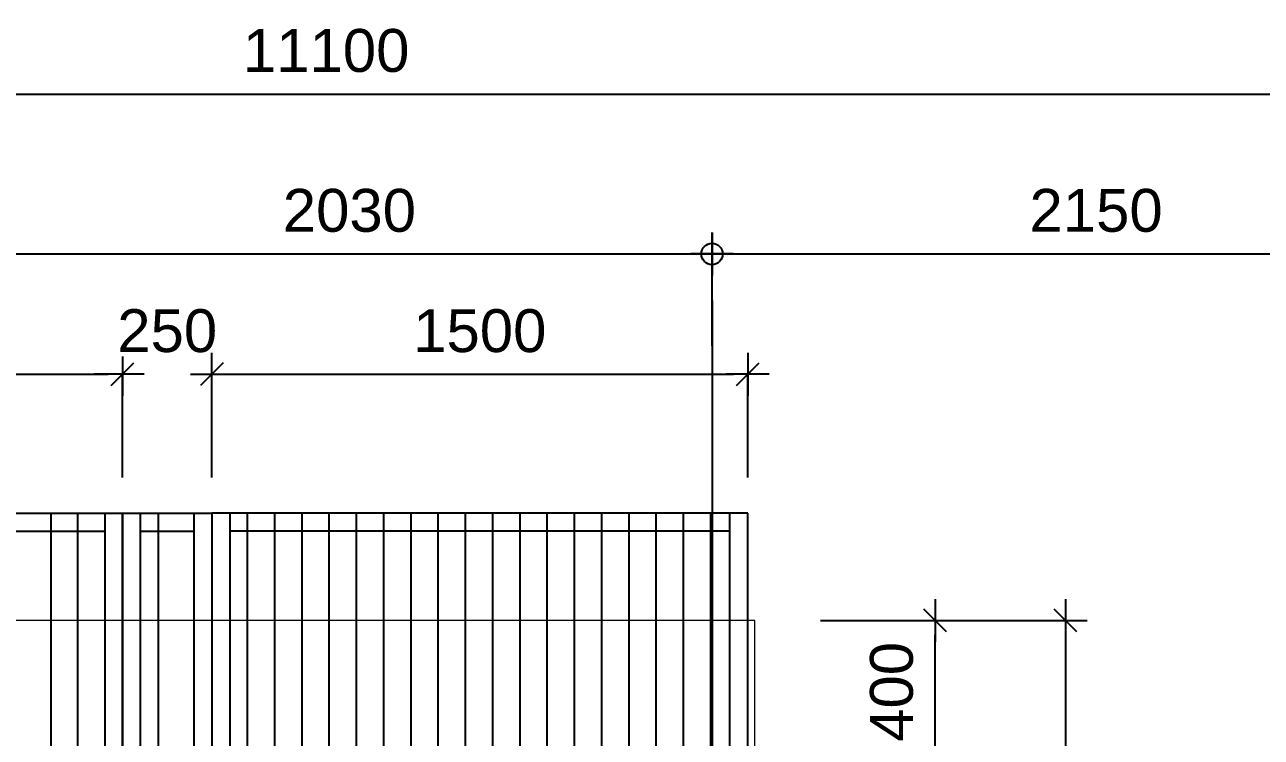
# Model space of a CAD drawing. Header units: millimetres. Extents: x 663313 to 1226001, y 1431724 to 1620898.
# Drawn here: x 1040608 to 1044069, y 1522328 to 1524323 of the extents above; entities that cross this region are included whole.
import ezdxf

# ---------------------------------------------------------------- set-up
doc = ezdxf.new("R2010")
doc.units = ezdxf.units.MM
doc.linetypes.add('Grid Line', pattern=[22.225, 12.7, -3.175, 3.175, -3.175])
doc.linetypes.add('HIDDEN', pattern=[0.375, 0.25, -0.125])
doc.layers.add('000 - 0_HIDE_OBJ_FRAMING_DEF_SUB', color=7, linetype='Continuous', plot=False)
doc.layers.add('A-FLOR-E', color=7, linetype='Continuous', lineweight=9)
doc.layers.add('A-GENM', color=7, linetype='Continuous', lineweight=9)
doc.styles.add('Arial', font='arial.ttf')
doc.dimstyles.new('Dim - 40 - Cen', dxfattribs={"dimscale": 0.04, "dimtxt": 3, "dimasz": 1, "dimexe": 0, "dimexo": 2.5, "dimgap": 1.5, "dimtad": 1, "dimdec": 0, "dimlfac": 1000, "dimzin": 1, "dimdsep": 46, "dimtxsty": 'Arial', "dimblk": 'CEN1', "dimcen": 0.09, "dimclrd": 7, "dimclre": 7, "dimclrt": 7, "dimadec": 0, "dimazin": 0, "dimtfac": 1, "dimtdec": 0, "dimtix": 1, "dimtofl": 0, "dimtmove": 2, "dimatfit": 3, "dimfxl": 1, "dimtfill": 1, "dimtfillclr": 256, "dimtolj": 1, "dimtzin": 0, "dimarcsym": 0})
doc.dimstyles.new('Dim - 40 - End', dxfattribs={"dimscale": 0.04, "dimtxt": 3, "dimasz": 1, "dimexe": 0, "dimexo": 2.5, "dimgap": 1.5, "dimtad": 1, "dimdec": 0, "dimlfac": 1000, "dimzin": 1, "dimdsep": 46, "dimtxsty": 'Arial', "dimblk": 'END', "dimcen": 0.09, "dimclrd": 7, "dimclre": 7, "dimclrt": 7, "dimadec": 0, "dimazin": 0, "dimtfac": 1, "dimtdec": 0, "dimtix": 1, "dimtofl": 0, "dimtmove": 2, "dimatfit": 3, "dimfxl": 1, "dimtfill": 1, "dimtfillclr": 256, "dimtolj": 1, "dimtzin": 0, "dimarcsym": 0})

# ---------------------------------------------------------------- blocks, each defined once
blk = doc.blocks.new('GM_Louver Grill Vertical Z1 - Z Profile-20899003-ENT 4 ELE-2 sheet')
at = {"layer": '000 - 0_HIDE_OBJ_FRAMING_DEF_SUB', "color": 7}
blk.add_line((-150989.205017, 106810), (-150989.205017, 115350), dxfattribs=at)
blk = doc.blocks.new('5')
at = {"layer": '000 - 0_HIDE_OBJ_FRAMING_DEF_SUB', "color": 7}
for p, q in [((1845400.1, 115350), (1845400.1, 106810)), ((1845500.1, 106810), (1845500.1, 115350)), ((1845649.8, 115350), (1845649.8, 106810)), ((1845749.8, 115350), (1845749.8, 106810)), ((1847149.8, 106810), (1847149.8, 115350)), ((1844000.1, 115300), (1845400.1, 115300)), ((1845500.1, 115300), (1845649.8, 115300)), ((1847149.8, 115300), (1845749.8, 115300))]:
    blk.add_line(p, q, dxfattribs=at)
for points in [[(1843950.1, 115350), (1845450.1, 115350), (1845450.1, 106810), (1843950.1, 106810)], [(1845450.1, 115350), (1845699.8, 115350), (1845699.8, 106810), (1845450.1, 106810)], [(1847199.8, 115350), (1845699.8, 115350), (1845699.8, 106810), (1847199.8, 106810)]]:
    blk.add_lwpolyline(points, close=True, dxfattribs=at)
at = {"layer": 'A-GENM', "color": 7}
for p in [(1996239.3, 0), (1996314.3, 0), (1996539.3, 0), (1996789, 0), (1996865.3, 0), (1996941.6, 0), (1997017.8, 0), (1997094.1, 0), (1997170.3, 0), (1997246.6, 0), (1997322.9, 0), (1997399.1, 0), (1997475.4, 0), (1997551.7, 0), (1997627.9, 0), (1997704.2, 0), (1997780.4, 0), (1997856.7, 0), (1997933, 0), (1998009.2, 0), (1998085.5, 0)]:
    blk.add_blockref('GM_Louver Grill Vertical Z1 - Z Profile-20899003-ENT 4 ELE-2 sheet', p, dxfattribs=at)
blk = doc.blocks.new('CEN1')
at = {"color": 7}
for p, q in [((0, 1.5), (0, -1.5)), ((1.5, 0), (-1.5, 0))]:
    blk.add_line(p, q, dxfattribs=at)
blk.add_circle((0, 0), 0.75, dxfattribs=at)
blk = doc.blocks.new('*D5082')
at = {"layer": '000 - 0_HIDE_OBJ_FRAMING_DEF_SUB', "color": 7, "lineweight": -2, "transparency": 16777216}
for p, q in [((3.9543, 9.9124), (3.9543, 10.174)), ((3.9943, 10.174), (15.0143, 10.174)), ((15.0543, 9.9124), (15.0543, 10.174))]:
    blk.add_line(p, q, dxfattribs=at)
at = {"layer": 'Defpoints', "color": 7, "transparency": 16777216}
for p in [(15.0543, 10.174), (3.9543, 9.8124), (15.0543, 9.8124)]:
    blk.add_point(p, dxfattribs=at)
at = {"layer": '000 - 0_HIDE_OBJ_FRAMING_DEF_SUB', "color": 7, "lineweight": -2, "transparency": 16777216, "xscale": 0.04, "yscale": 0.04, "zscale": 0.04, "rotation": 180}
blk.add_blockref('CEN1', (3.9543, 10.174), dxfattribs=at)
at = {"layer": '000 - 0_HIDE_OBJ_FRAMING_DEF_SUB', "color": 7, "lineweight": -2, "transparency": 16777216, "xscale": 0.04, "yscale": 0.04, "zscale": 0.04}
blk.add_blockref('CEN1', (15.0543, 10.174), dxfattribs=at)
at = {"layer": '000 - 0_HIDE_OBJ_FRAMING_DEF_SUB', "color": 7, "transparency": 16777216, "insert": (9.5043, 10.2952), "char_height": 0.12, "attachment_point": 5, "style": 'Arial', "bg_fill": 3, "box_fill_scale": 1.1, "bg_fill_color": 256, "bg_fill_true_color": 13158600, "bg_fill_transparency": 0}
blk.add_mtext('\\A1;11100', dxfattribs=at)
blk = doc.blocks.new('*D5087')
at = {"layer": '000 - 0_HIDE_OBJ_FRAMING_DEF_SUB', "color": 7, "lineweight": -2, "transparency": 16777216}
for p, q in [((8.5543, 9.5598), (8.5543, 9.7262)), ((8.5943, 9.7262), (10.5443, 9.7262)), ((10.5843, 9.469), (10.5843, 9.7262))]:
    blk.add_line(p, q, dxfattribs=at)
at = {"layer": 'Defpoints', "color": 7, "transparency": 16777216}
for p in [(10.5843, 9.7262), (8.5543, 9.4598), (10.5843, 9.369)]:
    blk.add_point(p, dxfattribs=at)
at = {"layer": '000 - 0_HIDE_OBJ_FRAMING_DEF_SUB', "color": 7, "lineweight": -2, "transparency": 16777216, "xscale": 0.04, "yscale": 0.04, "zscale": 0.04, "rotation": 180}
blk.add_blockref('CEN1', (8.5543, 9.7262), dxfattribs=at)
at = {"layer": '000 - 0_HIDE_OBJ_FRAMING_DEF_SUB', "color": 7, "lineweight": -2, "transparency": 16777216, "xscale": 0.04, "yscale": 0.04, "zscale": 0.04}
blk.add_blockref('CEN1', (10.5843, 9.7262), dxfattribs=at)
at = {"layer": '000 - 0_HIDE_OBJ_FRAMING_DEF_SUB', "color": 7, "transparency": 16777216, "insert": (9.5693, 9.8475), "char_height": 0.12, "attachment_point": 5, "style": 'Arial', "bg_fill": 3, "box_fill_scale": 1.1, "bg_fill_color": 256, "bg_fill_true_color": 13158600, "bg_fill_transparency": 0}
blk.add_mtext('\\A1;2030', dxfattribs=at)
blk = doc.blocks.new('*D3631')
at = {"layer": '000 - 0_HIDE_OBJ_FRAMING_DEF_SUB', "color": 7, "lineweight": -2, "transparency": 16777216}
for p, q in [((10.5843, 9.4701), (10.5843, 9.7262)), ((10.6243, 9.7262), (12.6943, 9.7262)), ((12.7343, 9.4099), (12.7343, 9.7262))]:
    blk.add_line(p, q, dxfattribs=at)
at = {"layer": 'Defpoints', "color": 7, "transparency": 16777216}
for p in [(12.7343, 9.7262), (10.5843, 9.3701), (12.7343, 9.3099)]:
    blk.add_point(p, dxfattribs=at)
at = {"layer": '000 - 0_HIDE_OBJ_FRAMING_DEF_SUB', "color": 7, "lineweight": -2, "transparency": 16777216, "xscale": 0.04, "yscale": 0.04, "zscale": 0.04, "rotation": 180}
blk.add_blockref('CEN1', (10.5843, 9.7262), dxfattribs=at)
at = {"layer": '000 - 0_HIDE_OBJ_FRAMING_DEF_SUB', "color": 7, "lineweight": -2, "transparency": 16777216, "xscale": 0.04, "yscale": 0.04, "zscale": 0.04}
blk.add_blockref('CEN1', (12.7343, 9.7262), dxfattribs=at)
at = {"layer": '000 - 0_HIDE_OBJ_FRAMING_DEF_SUB', "color": 7, "transparency": 16777216, "insert": (11.6593, 9.8475), "char_height": 0.12, "attachment_point": 5, "style": 'Arial', "bg_fill": 3, "box_fill_scale": 1.1, "bg_fill_color": 256, "bg_fill_true_color": 13158600, "bg_fill_transparency": 0}
blk.add_mtext('\\A1;2150', dxfattribs=at)
blk = doc.blocks.new('END')
at = {"color": 7}
for p, q in [((0, 1.5), (0, -1.5)), ((1.5, 0), (-1.5, 0)), ((-0.795, -0.795), (0.795, 0.795))]:
    blk.add_line(p, q, dxfattribs=at)
blk = doc.blocks.new('*D5105')
at = {"layer": '000 - 0_HIDE_OBJ_FRAMING_DEF_SUB', "color": 7, "lineweight": -2, "transparency": 16777216}
for p, q in [((10.8878, 8.7), (11.2086, 8.7)), ((11.2086, 8.34), (11.2086, 8.66)), ((10.8928, 8.3), (11.2086, 8.3))]:
    blk.add_line(p, q, dxfattribs=at)
at = {"layer": 'Defpoints', "color": 7, "transparency": 16777216}
for p in [(10.7878, 8.7), (11.2086, 8.7), (10.7928, 8.3)]:
    blk.add_point(p, dxfattribs=at)
at = {"layer": '000 - 0_HIDE_OBJ_FRAMING_DEF_SUB', "color": 7, "lineweight": -2, "transparency": 16777216, "xscale": 0.04, "yscale": 0.04, "zscale": 0.04}
for p, rotation in [((11.2086, 8.7), 90), ((11.2086, 8.3), 270)]:
    blk.add_blockref('END', p, dxfattribs=dict(at, rotation=rotation))
at = {"layer": '000 - 0_HIDE_OBJ_FRAMING_DEF_SUB', "color": 7, "transparency": 16777216, "insert": (11.0873, 8.5), "char_height": 0.12, "attachment_point": 5, "rotation": 90, "style": 'Arial', "bg_fill": 3, "box_fill_scale": 1.1, "bg_fill_color": 256, "bg_fill_true_color": 13158600, "bg_fill_transparency": 0}
blk.add_mtext('\\A1;400', dxfattribs=at)
blk = doc.blocks.new('*D5106')
at = {"layer": '000 - 0_HIDE_OBJ_FRAMING_DEF_SUB', "color": 7, "lineweight": -2, "transparency": 16777216}
for p, q in [((11.1272, 8.7), (11.5739, 8.7)), ((11.5739, 8.66), (11.5739, 0.04)), ((11.1272, 0), (11.5739, 0))]:
    blk.add_line(p, q, dxfattribs=at)
at = {"layer": 'Defpoints', "color": 7, "transparency": 16777216}
for p in [(11.0272, 8.7), (11.0272, 0), (11.5739, 0)]:
    blk.add_point(p, dxfattribs=at)
at = {"layer": '000 - 0_HIDE_OBJ_FRAMING_DEF_SUB', "color": 7, "lineweight": -2, "transparency": 16777216, "xscale": 0.04, "yscale": 0.04, "zscale": 0.04}
for p, rotation in [((11.5739, 8.7), 90), ((11.5739, 0), 270)]:
    blk.add_blockref('END', p, dxfattribs=dict(at, rotation=rotation))
at = {"layer": '000 - 0_HIDE_OBJ_FRAMING_DEF_SUB', "color": 7, "transparency": 16777216, "insert": (11.4527, 4.35), "char_height": 0.12, "attachment_point": 5, "rotation": 90, "style": 'Arial', "bg_fill": 3, "box_fill_scale": 1.1, "bg_fill_color": 256, "bg_fill_true_color": 13158600, "bg_fill_transparency": 0}
blk.add_mtext('\\A1;8700', dxfattribs=at)
blk = doc.blocks.new('*D5113')
at = {"layer": '000 - 0_HIDE_OBJ_FRAMING_DEF_SUB', "color": 7, "lineweight": -2, "transparency": 16777216}
for p, q in [((7.4345, 9.1), (7.4345, 9.3893)), ((7.4745, 9.3893), (8.8945, 9.3893)), ((8.9345, 9.1), (8.9345, 9.3893))]:
    blk.add_line(p, q, dxfattribs=at)
at = {"layer": 'Defpoints', "color": 7, "transparency": 16777216}
for p in [(8.9345, 9.3893), (7.4345, 9), (8.9345, 9)]:
    blk.add_point(p, dxfattribs=at)
at = {"layer": '000 - 0_HIDE_OBJ_FRAMING_DEF_SUB', "color": 7, "lineweight": -2, "transparency": 16777216, "xscale": 0.04, "yscale": 0.04, "zscale": 0.04, "rotation": 180}
blk.add_blockref('END', (7.4345, 9.3893), dxfattribs=at)
at = {"layer": '000 - 0_HIDE_OBJ_FRAMING_DEF_SUB', "color": 7, "lineweight": -2, "transparency": 16777216, "xscale": 0.04, "yscale": 0.04, "zscale": 0.04}
blk.add_blockref('END', (8.9345, 9.3893), dxfattribs=at)
at = {"layer": '000 - 0_HIDE_OBJ_FRAMING_DEF_SUB', "color": 7, "transparency": 16777216, "insert": (8.1845, 9.5106), "char_height": 0.12, "attachment_point": 5, "style": 'Arial', "bg_fill": 3, "box_fill_scale": 1.1, "bg_fill_color": 256, "bg_fill_true_color": 13158600, "bg_fill_transparency": 0}
blk.add_mtext('\\A1;1500', dxfattribs=at)
blk = doc.blocks.new('*D5114')
at = {"layer": '000 - 0_HIDE_OBJ_FRAMING_DEF_SUB', "color": 7, "lineweight": -2, "transparency": 16777216}
for p, q in [((8.8945, 9.3893), (8.8545, 9.3893)), ((8.9345, 9.1), (8.9345, 9.3893)), ((9.1843, 9.1), (9.1843, 9.3893)), ((9.2243, 9.3893), (9.2643, 9.3893))]:
    blk.add_line(p, q, dxfattribs=at)
at = {"layer": 'Defpoints', "color": 7, "transparency": 16777216}
for p in [(9.1843, 9.3893), (8.9345, 9), (9.1843, 9)]:
    blk.add_point(p, dxfattribs=at)
at = {"layer": '000 - 0_HIDE_OBJ_FRAMING_DEF_SUB', "color": 7, "lineweight": -2, "transparency": 16777216, "xscale": 0.04, "yscale": 0.04, "zscale": 0.04}
blk.add_blockref('END', (8.9345, 9.3893), dxfattribs=at)
at = {"layer": '000 - 0_HIDE_OBJ_FRAMING_DEF_SUB', "color": 7, "lineweight": -2, "transparency": 16777216, "xscale": 0.04, "yscale": 0.04, "zscale": 0.04, "rotation": 180}
blk.add_blockref('END', (9.1843, 9.3893), dxfattribs=at)
at = {"layer": '000 - 0_HIDE_OBJ_FRAMING_DEF_SUB', "color": 7, "transparency": 16777216, "insert": (9.0594, 9.5106), "char_height": 0.12, "attachment_point": 5, "style": 'Arial', "bg_fill": 3, "box_fill_scale": 1.1, "bg_fill_color": 256, "bg_fill_true_color": 13158600, "bg_fill_transparency": 0}
blk.add_mtext('\\A1;250', dxfattribs=at)
blk = doc.blocks.new('*D5115')
at = {"layer": '000 - 0_HIDE_OBJ_FRAMING_DEF_SUB', "color": 7, "lineweight": -2, "transparency": 16777216}
for p, q in [((9.1843, 9.1), (9.1843, 9.3893)), ((9.2243, 9.3893), (10.6443, 9.3893)), ((10.6843, 9.1), (10.6843, 9.3893))]:
    blk.add_line(p, q, dxfattribs=at)
at = {"layer": 'Defpoints', "color": 7, "transparency": 16777216}
for p in [(10.6843, 9.3893), (9.1843, 9), (10.6843, 9)]:
    blk.add_point(p, dxfattribs=at)
at = {"layer": '000 - 0_HIDE_OBJ_FRAMING_DEF_SUB', "color": 7, "lineweight": -2, "transparency": 16777216, "xscale": 0.04, "yscale": 0.04, "zscale": 0.04, "rotation": 180}
blk.add_blockref('END', (9.1843, 9.3893), dxfattribs=at)
at = {"layer": '000 - 0_HIDE_OBJ_FRAMING_DEF_SUB', "color": 7, "lineweight": -2, "transparency": 16777216, "xscale": 0.04, "yscale": 0.04, "zscale": 0.04}
blk.add_blockref('END', (10.6843, 9.3893), dxfattribs=at)
at = {"layer": '000 - 0_HIDE_OBJ_FRAMING_DEF_SUB', "color": 7, "transparency": 16777216, "insert": (9.9343, 9.5106), "char_height": 0.12, "attachment_point": 5, "style": 'Arial', "bg_fill": 3, "box_fill_scale": 1.1, "bg_fill_color": 256, "bg_fill_true_color": 13158600, "bg_fill_transparency": 0}
blk.add_mtext('\\A1;1500', dxfattribs=at)
blk = doc.blocks.new('A$Cc1931124')
at = {"layer": '000 - 0_HIDE_OBJ_FRAMING_DEF_SUB', "color": 7, "linetype": 'Grid Line'}
blk.add_line((10.5843, 9.5959), (10.5843, -1.8694), dxfattribs=at)
at = {"layer": 'A-FLOR-E', "color": 7, "linetype": 'HIDDEN', "ltscale": 20}
blk.add_lwpolyline([(2.8343, 8.3), (10.7043, 8.3), (10.7043, 8.7), (2.8343, 8.7)], close=True, dxfattribs=at)
at = {"layer": '000 - 0_HIDE_OBJ_FRAMING_DEF_SUB', "color": 7, "xscale": 0.001, "yscale": 0.001, "zscale": 0.001}
blk.add_blockref('5', (-1836.5155, -106.35), dxfattribs=at)
at = {"layer": '000 - 0_HIDE_OBJ_FRAMING_DEF_SUB', "color": 7}
dim = blk.add_linear_dim(base=(15.0543, 10.174), p1=(3.9543, 9.8124), p2=(15.0543, 9.8124), dimstyle='Dim - 40 - Cen', override={"dimclrd": 7, "dimclre": 7, "dimclrt": 7}, dxfattribs=at)
dim.commit()
dim.dimension.update_dxf_attribs({"geometry": '*D5082', "text_midpoint": (9.5043, 10.2952)})
dim = blk.add_linear_dim(base=(10.5843, 9.7262), p1=(8.5543, 9.4598), p2=(10.5843, 9.369), dimstyle='Dim - 40 - Cen', override={"dimclrd": 7, "dimclre": 7, "dimclrt": 7}, dxfattribs=at)
dim.commit()
dim.dimension.update_dxf_attribs({"geometry": '*D5087', "text_midpoint": (9.5693, 9.8475)})
dim = blk.add_linear_dim(base=(11.2086, 8.7), p1=(10.7928, 8.3), p2=(10.7878, 8.7), angle=90, dimstyle='Dim - 40 - End', override={"dimclrd": 7, "dimclre": 7, "dimclrt": 7}, dxfattribs=at)
dim.commit()
dim.dimension.update_dxf_attribs({"geometry": '*D5105', "text_midpoint": (11.0873, 8.5)})
for base, p1, p2, dimstyle, picture, middle in [((12.7343, 9.7262), (10.5843, 9.3701), (12.7343, 9.3099), 'Dim - 40 - Cen', '*D3631', (11.6593, 9.8475)), ((8.9345, 9.3893), (7.4345, 9), (8.9345, 9), 'Dim - 40 - End', '*D5113', (8.1845, 9.5106))]:
    dim = blk.add_linear_dim(base=base, p1=p1, p2=p2, dimstyle=dimstyle, override={"dimclrd": 7, "dimclre": 7, "dimclrt": 7}, dxfattribs=at)
    dim.commit()
    dim.dimension.update_dxf_attribs({"geometry": picture, "text_midpoint": middle})
dim = blk.add_linear_dim(base=(11.5739, 0), p1=(11.0272, 8.7), p2=(11.0272, 0), angle=90, dimstyle='Dim - 40 - End', override={"dimclrd": 7, "dimclre": 7, "dimclrt": 7}, dxfattribs=at)
dim.commit()
dim.dimension.update_dxf_attribs({"geometry": '*D5106', "text_midpoint": (11.4527, 4.35)})
dim = blk.add_linear_dim(base=(9.1843, 9.3893), p1=(8.9345, 9), p2=(9.1843, 9), dimstyle='Dim - 40 - End', override={"dimclrd": 7, "dimclre": 7, "dimclrt": 7}, dxfattribs=at)
dim.commit()
dim.dimension.update_dxf_attribs({"geometry": '*D5114', "text_midpoint": (9.0594, 9.5106)})
dim = blk.add_linear_dim(base=(10.6843, 9.3893), p1=(9.1843, 9), p2=(10.6843, 9), dimstyle='Dim - 40 - End', override={"dimclrd": 7, "dimclre": 7, "dimclrt": 7}, dxfattribs=at)
dim.commit()
dim.dimension.update_dxf_attribs({"geometry": '*D5115', "text_midpoint": (9.9343, 9.5106)})

msp = doc.modelspace()

# ---------------------------------------------------------------- block references
at = {"color": 7, "xscale": 1000, "yscale": 1000, "zscale": 1000}
msp.add_blockref('A$Cc1931124', (1031947.568, 1513955.0011), dxfattribs=at)

doc.saveas('drawing.dxf')
